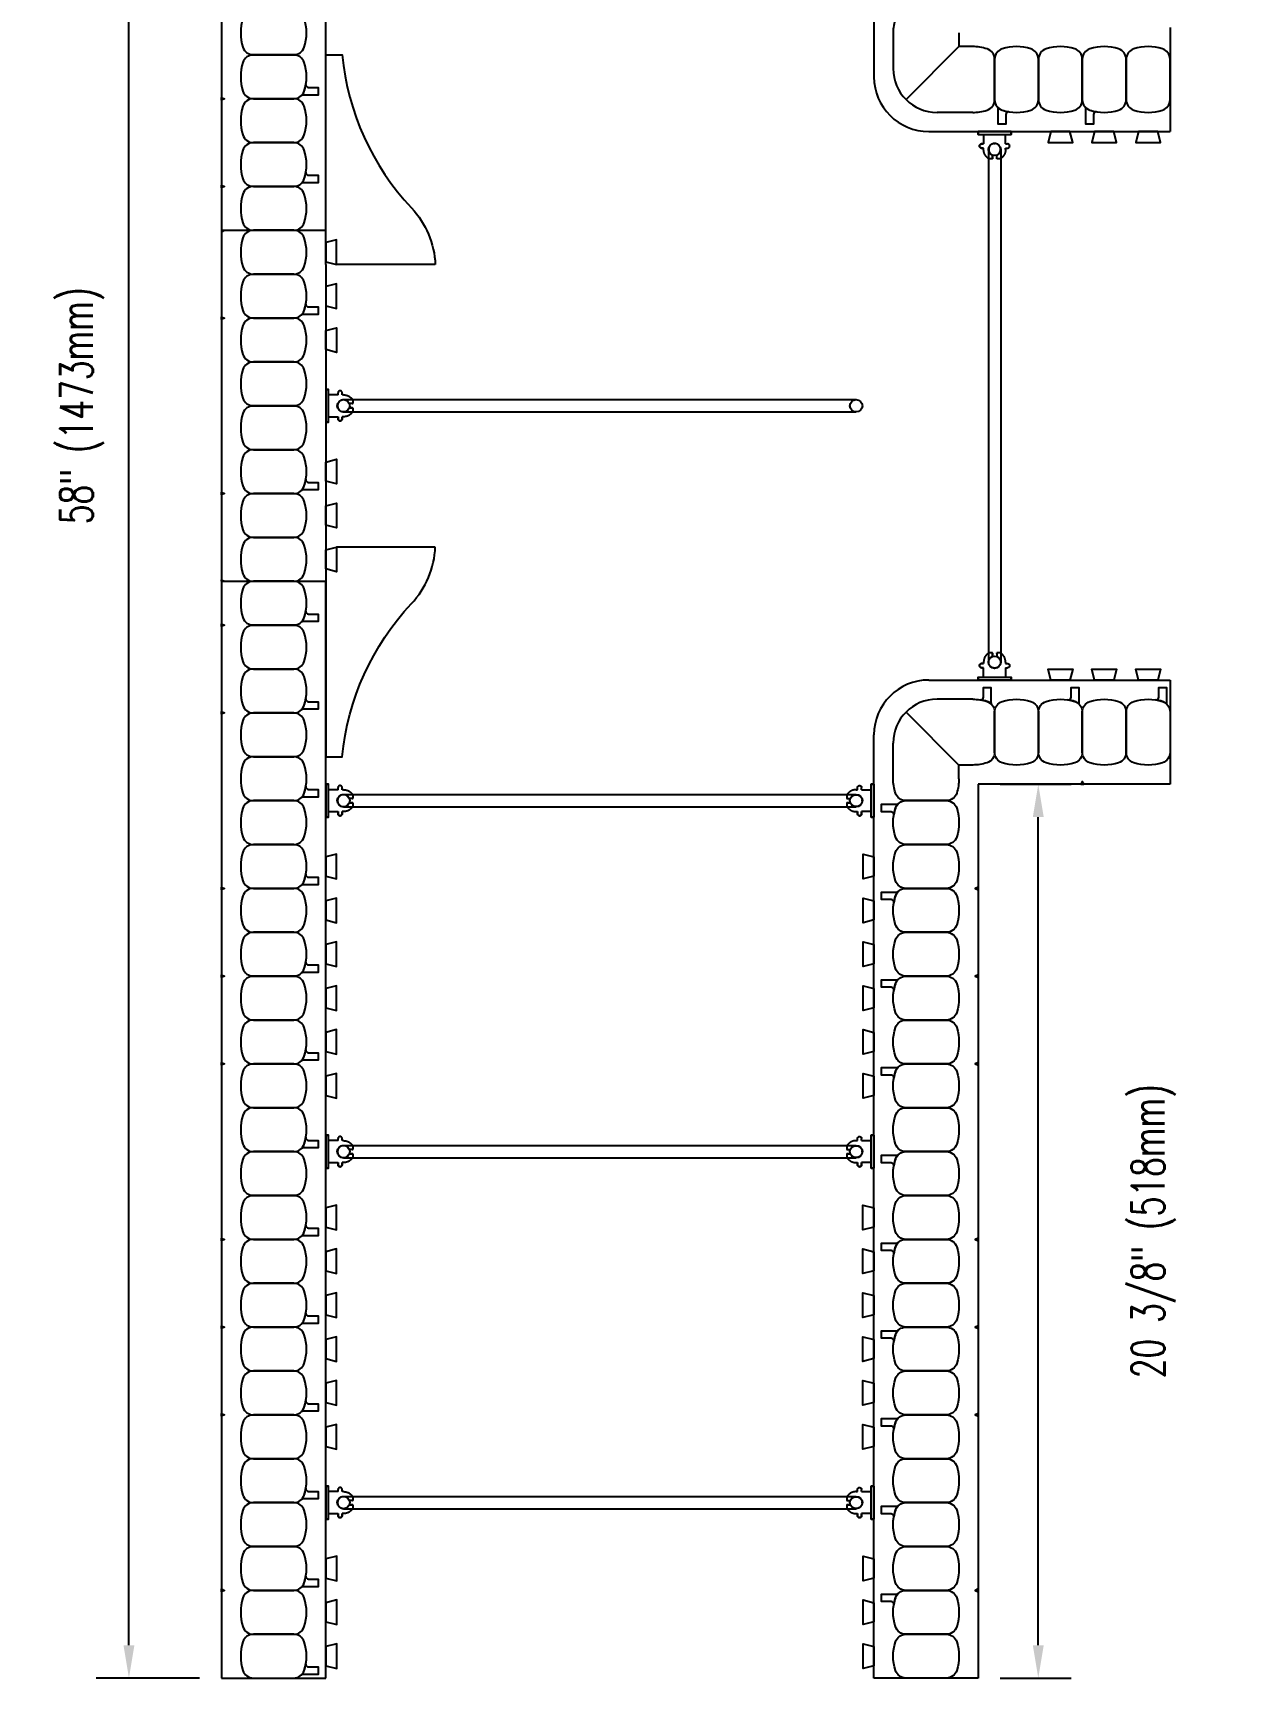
# Model space of a CAD drawing. Header units: inches. Extents: x 433.2 to 489.5, y 275.3 to 333.3.
# Drawn here: x 433.24 to 460.53, y 275.28 to 312.78 of the extents above; entities that cross this region are included whole.
import ezdxf

# ---------------------------------------------------------------- set-up
doc = ezdxf.new("R2010")
doc.units = ezdxf.units.IN
doc.header["$MEASUREMENT"] = 0
for name, color, linetype in [('line25', 2, 'Continuous'), ('LINE50', 5, 'Continuous'), ('LINE9', 9, 'Continuous'), ('TEXT', 4, 'Continuous')]:
    doc.layers.add(name, color=color, linetype=linetype)
doc.styles.add('DIM', font='romans.shx', dxfattribs={"width": 0.7})
doc.dimstyles.new('ext_8', dxfattribs={"dimscale": 8, "dimtxt": 0.09375, "dimasz": 0.09375, "dimexe": 0.09375, "dimexo": 0.0625, "dimgap": 0.0625, "dimtad": 1, "dimdec": 3, "dimzin": 3, "dimdsep": 46, "dimlunit": 4, "dimtxsty": 'DIM', "dimcen": 0.09, "dimdle": 0.09375, "dimclrt": 4, "dimadec": 0, "dimazin": 0, "dimtfac": 1, "dimtdec": 3, "dimtmove": 2, "dimatfit": 3, "dimfxl": 0, "dimfrac": 2, "dimtolj": 1, "dimtzin": 0, "dimarcsym": 0})

# ---------------------------------------------------------------- blocks, each defined once
blk = doc.blocks.new('*D30')
at = {"layer": 'Defpoints', "color": 0}
for p in [(454.785, 295.658), (456.156, 295.658), (454.785, 275.283)]:
    blk.add_point(p, dxfattribs=at)
at = {"layer": 'TEXT', "color": 0, "lineweight": -2}
for p, q in [((455.285, 295.658), (456.906, 295.658)), ((456.156, 276.033), (456.156, 294.908)), ((455.285, 275.283), (456.906, 275.283))]:
    blk.add_line(p, q, dxfattribs=at)
at = {"layer": 'TEXT', "color": 0}
for points in [[(456.031, 294.908), (456.281, 294.908), (456.156, 295.658)], [(456.031, 276.033), (456.281, 276.033), (456.156, 275.283)]]:
    blk.add_solid(points, dxfattribs=at)
at = {"layer": 'TEXT', "color": 4, "insert": (458.785, 285.471), "char_height": 0.75, "attachment_point": 5, "rotation": 90, "style": 'DIM'}
blk.add_mtext('\\A1;20 3/8" (518mm)', dxfattribs=at)
blk = doc.blocks.new('*D31')
at = {"layer": 'Defpoints', "color": 0}
for p in [(435.425, 333.283), (437.535, 333.283), (437.535, 275.283)]:
    blk.add_point(p, dxfattribs=at)
at = {"layer": 'TEXT', "color": 0, "lineweight": -2}
for p, q in [((437.035, 333.283), (434.675, 333.283)), ((435.425, 276.033), (435.425, 332.533)), ((437.035, 275.283), (434.675, 275.283))]:
    blk.add_line(p, q, dxfattribs=at)
at = {"layer": 'TEXT', "color": 0}
for points in [[(435.3, 332.533), (435.55, 332.533), (435.425, 333.283)], [(435.3, 276.033), (435.55, 276.033), (435.425, 275.283)]]:
    blk.add_solid(points, dxfattribs=at)
at = {"layer": 'TEXT', "color": 4, "insert": (434.353, 304.283), "char_height": 0.75, "attachment_point": 5, "rotation": 90, "style": 'DIM'}
blk.add_mtext('\\A1;58" (1473mm)', dxfattribs=at)
blk = doc.blocks.new('Connector')
blk.add_point((0.271, 0))
at = {"layer": 'LINE9'}
for p, q in [((0, 0.375), (0, -0.375)), ((0.062, -0.375), (0.062, 0.375)), ((0.281, 0.25), (0.062, 0.25))]:
    blk.add_line(p, q, dxfattribs=at)
for points, weights in [([(0.007, 0.375), (0.004, 0.375), (0, 0.375)], [1, 0.972587069138, 0.950305488115]), ([(0.327, 0.343), (0.308, 0.343), (0.281, 0.317), (0.281, 0.297)], [1, 0.85355339, 0.85355339, 1]), ([(0.328, 0.343), (0.327, 0.343), (0.327, 0.343)], [1, 0.70710678, 1]), ([(0.375, 0.297), (0.375, 0.317), (0.348, 0.343), (0.329, 0.343)], [1, 0.85355339, 0.85355339, 1]), ([(0.406, 0.25), (0.546, 0.25), (0.619, 0.131)], [0.958404415409, 0.794674173519, 0.864651571113]), ([(0.619, 0.052), (0.612, 0.049), (0.604, 0.049)], [0.83615024178, 0.892081430621, 1]), ([(0, -0.375), (0.004, -0.375), (0.007, -0.375)], [0.950305488115, 0.972587069138, 1]), ([(0.281, -0.297), (0.281, -0.317), (0.308, -0.343), (0.327, -0.343)], [1, 0.85355339, 0.85355339, 1]), ([(0.327, -0.343), (0.281, -0.343), (0.281, -0.297)], [1, 0.70710678, 1]), ([(0.329, -0.343), (0.348, -0.343), (0.375, -0.317), (0.375, -0.297)], [1, 0.85355339, 0.85355339, 1]), ([(0.375, -0.297), (0.375, -0.343), (0.329, -0.343)], [1, 0.70710678, 1]), ([(0.619, -0.131), (0.546, -0.25), (0.406, -0.25)], [0.864651574428, 0.794674169686, 0.958404415195]), ([(0.604, -0.049), (0.612, -0.049), (0.619, -0.052)], [1, 0.89208144177, 0.836150253337])]:
    blk.add_rational_spline(points, weights, degree=2, dxfattribs=at)
for points, degree in [([(0, 0.375), (0.002, 0.375), (0.005, 0.375), (0.007, 0.375)], 3), ([(0.007, 0.375), (0.021, 0.375), (0.051, 0.375), (0.062, 0.375), (0.062, 0.375)], 3), ([(0.281, 0.25), (0.281, 0.297)], 1), ([(0.327, 0.343), (0.327, 0.343), (0.328, 0.343), (0.328, 0.343)], 3), ([(0.328, 0.343), (0.329, 0.343), (0.329, 0.343), (0.329, 0.343)], 3), ([(0.375, 0.25), (0.375, 0.297)], 1), ([(0.406, 0.25), (0.375, 0.25)], 1), ([(0.406, 0.25), (0.406, 0.25)], 1), ([(0.406, 0.25), (0.406, 0.25)], 1), ([(0.406, 0.25), (0.406, 0.25)], 1), ([(0.406, 0.25), (0.406, 0.25)], 1), ([(0.406, 0.25), (0.406, 0.25)], 1), ([(0.406, 0.25), (0.406, 0.25)], 1), ([(0.406, 0.25), (0.406, 0.25)], 1), ([(0.406, 0.25), (0.406, 0.25)], 1), ([(0.406, 0.25), (0.406, 0.25)], 1), ([(0.406, 0.25), (0.406, 0.25)], 1), ([(0.406, 0.25), (0.406, 0.25)], 1), ([(0.406, 0.25), (0.406, 0.25)], 1), ([(0.406, 0.25), (0.406, 0.25)], 1), ([(0.406, 0.25), (0.406, 0.25)], 1), ([(0.406, 0.25), (0.406, 0.25)], 1), ([(0.406, 0.25), (0.406, 0.25)], 1), ([(0.406, 0.25), (0.406, 0.25)], 1), ([(0.406, 0.25), (0.406, 0.25)], 1), ([(0.406, 0.25), (0.406, 0.25)], 1), ([(0.406, 0.25), (0.406, 0.25)], 1), ([(0.406, 0.25), (0.406, 0.25)], 1), ([(0.406, 0.25), (0.406, 0.25)], 1), ([(0.406, 0.25), (0.406, 0.25)], 1), ([(0.406, 0.25), (0.406, 0.25)], 1), ([(0.604, 0.049), (0.532, 0.049)], 1), ([(0.532, 0.049), (0.532, 0.049)], 1), ([(0.532, 0.049), (0.532, 0.049)], 1), ([(0.532, 0.049), (0.532, 0.049)], 1), ([(0.532, 0.049), (0.532, 0.049)], 1), ([(0.532, 0.049), (0.532, 0.049)], 1), ([(0.532, 0.049), (0.532, 0.049)], 1), ([(0.532, 0.049), (0.532, 0.049)], 1), ([(0.532, 0.049), (0.532, 0.049)], 1), ([(0.532, 0.049), (0.532, 0.049)], 1), ([(0.532, 0.049), (0.532, 0.049)], 1), ([(0.604, 0.049), (0.609, 0.049), (0.614, 0.05), (0.619, 0.052)], 3), ([(0.604, 0.049), (0.604, 0.049)], 1), ([(0.604, 0.049), (0.604, 0.049)], 1), ([(0.604, 0.049), (0.604, 0.049)], 1), ([(0.604, 0.049), (0.604, 0.049)], 1), ([(0.619, 0.131), (0.619, 0.052)], 1), ([(0.619, 0.131), (0.619, 0.131)], 1), ([(0.619, 0.131), (0.619, 0.131)], 1), ([(0.619, 0.131), (0.619, 0.131)], 1), ([(0.619, 0.131), (0.619, 0.131)], 1), ([(0.007, -0.375), (0.005, -0.375), (0.002, -0.375), (0, -0.375)], 3), ([(0.062, -0.375), (0.062, -0.375), (0.051, -0.375), (0.021, -0.375), (0.007, -0.375)], 3), ([(0.062, -0.25), (0.281, -0.25)], 1), ([(0.281, -0.297), (0.281, -0.25)], 1), ([(0.281, -0.25), (0.281, -0.297)], 1), ([(0.328, -0.343), (0.328, -0.343), (0.327, -0.343), (0.327, -0.343)], 3), ([(0.329, -0.343), (0.329, -0.343), (0.329, -0.343), (0.328, -0.343)], 3), ([(0.375, -0.25), (0.375, -0.297)], 1), ([(0.375, -0.297), (0.375, -0.25)], 1), ([(0.406, -0.25), (0.375, -0.25)], 1), ([(0.406, -0.25), (0.406, -0.25)], 1), ([(0.406, -0.25), (0.406, -0.25)], 1), ([(0.406, -0.25), (0.406, -0.25)], 1), ([(0.406, -0.25), (0.406, -0.25)], 1), ([(0.406, -0.25), (0.406, -0.25)], 1), ([(0.406, -0.25), (0.406, -0.25)], 1), ([(0.406, -0.25), (0.406, -0.25)], 1), ([(0.406, -0.25), (0.406, -0.25)], 1), ([(0.406, -0.25), (0.406, -0.25)], 1), ([(0.406, -0.25), (0.406, -0.25)], 1), ([(0.406, -0.25), (0.406, -0.25)], 1), ([(0.532, -0.049), (0.604, -0.049)], 1), ([(0.604, -0.049), (0.58, -0.049), (0.556, -0.049), (0.532, -0.049)], 3), ([(0.532, -0.049), (0.532, -0.049)], 1), ([(0.532, -0.049), (0.532, -0.049)], 1), ([(0.532, -0.049), (0.532, -0.049)], 1), ([(0.532, -0.049), (0.532, -0.049)], 1), ([(0.619, -0.052), (0.614, -0.05), (0.609, -0.049), (0.604, -0.049)], 3), ([(0.604, -0.049), (0.604, -0.049)], 1), ([(0.604, -0.049), (0.604, -0.049)], 1), ([(0.604, -0.049), (0.604, -0.049)], 1), ([(0.604, -0.049), (0.604, -0.049)], 1), ([(0.604, -0.049), (0.604, -0.049)], 1), ([(0.604, -0.049), (0.604, -0.049)], 1), ([(0.604, -0.049), (0.604, -0.049)], 1), ([(0.604, -0.049), (0.604, -0.049)], 1), ([(0.619, -0.052), (0.619, -0.131)], 1), ([(0.619, -0.131), (0.619, -0.131)], 1), ([(0.619, -0.131), (0.619, -0.131)], 1), ([(0.619, -0.131), (0.619, -0.131)], 1), ([(0.619, -0.131), (0.619, -0.131)], 1)]:
    blk.add_open_spline(points, degree=degree, dxfattribs=at)
for points, weights, knots in [([(0.062, 0.375), (0.062, 0.375), (0.046, 0.375), (0.03, 0.375), (0.007, 0.375)], [0.868718858569, 0.861102746415, 1, 0.861102734288, 0.868718859898], [0, 0, 0, 0.5, 0.5, 1, 1, 1]), ([(0.532, 0.049), (0.472, 0.203), (0.333, 0.113), (0.157, 0), (0.333, -0.113), (0.472, -0.203), (0.532, -0.049)], [0.899508922286, 0.599718215298, 1, 0.54226024, 1, 0.599718224335, 0.899508908749], [0, 0, 0, 0.318112, 0.318112, 0.681888, 0.681888, 1, 1, 1]), ([(0.007, -0.375), (0.03, -0.375), (0.046, -0.375), (0.062, -0.375), (0.062, -0.375)], [0.868718859319, 0.861102739573, 1, 0.861102742958, 0.868718858948], [0, 0, 0, 0.5, 0.5, 1, 1, 1])]:
    blk.add_rational_spline(points, weights, degree=2, knots=knots, dxfattribs=at)
blk = doc.blocks.new('WEB_12_CENTRE_TOP')
for p, q in [((11.688, 0.141), (0, 0.141)), ((11.688, -0.141), (0, -0.141))]:
    blk.add_line(p, q)
for centre in [(0, 0), (11.688, 0)]:
    blk.add_circle(centre, 0.141)

msp = doc.modelspace()

# ---------------------------------------------------------------- linework, layer by layer
at = {"layer": 'line25'}
for p, q in [((439.9103, 308.2833), (439.9103, 333.2833)), ((452.4103, 333.2833), (452.4103, 311.7833)), ((453.6603, 310.5333), (459.1603, 310.5333)), ((439.9103, 307.5021), (439.9103, 301.2833)), ((442.4087, 307.5021), (440.1603, 307.5021)), ((442.4087, 301.0645), (440.1603, 301.0645)), ((439.9103, 275.2833), (439.9103, 300.2833)), ((453.6603, 298.0333), (459.1603, 298.0333)), ((452.4103, 275.2833), (452.4103, 296.7833))]:
    msp.add_line(p, q, dxfattribs=at)
msp.add_lwpolyline([(439.9103, 308.2833), (439.9103, 312.2833), (440.2853, 312.2833)], dxfattribs=at)
for points in [[(439.9103, 307.5021), (439.9103, 312.2833), (440.2853, 312.2833, 0.1663746), (441.8668, 308.7925, -0.1806528), (442.4087, 307.5021, -0.1806528)], [(439.9103, 301.2833), (439.9103, 296.2833), (440.2853, 296.2833, -0.1663746), (441.8668, 299.7741, 0.1806528), (442.4087, 301.0645, 0.1806528)]]:
    msp.add_lwpolyline(points, format="xyb", dxfattribs=at)
for points in [[(456.4415, 310.5333), (456.3792, 310.2833), (456.9415, 310.2833), (456.8792, 310.5333)], [(457.4415, 310.5333), (457.3792, 310.2833), (457.9415, 310.2833), (457.8792, 310.5333)], [(458.4415, 310.5333), (458.3792, 310.2833), (458.9415, 310.2833), (458.8792, 310.5333)], [(439.9103, 307.5645), (440.1603, 307.5021), (440.1603, 308.0645), (439.9103, 308.0021)], [(439.9103, 306.5645), (440.1603, 306.5021), (440.1603, 307.0645), (439.9103, 307.0021)], [(439.9103, 306.0021), (440.1603, 306.0645), (440.1603, 305.5021), (439.9103, 305.5645)], [(439.9103, 303.0021), (440.1603, 303.0645), (440.1603, 302.5021), (439.9103, 302.5645)], [(439.9103, 302.0021), (440.1603, 302.0645), (440.1603, 301.5021), (439.9103, 301.5645)], [(439.9103, 301.0021), (440.1603, 301.0645), (440.1603, 300.5021), (439.9103, 300.5645)], [(456.4415, 298.0333), (456.3792, 298.2833), (456.9415, 298.2833), (456.8792, 298.0333)], [(457.4415, 298.0333), (457.3792, 298.2833), (457.9415, 298.2833), (457.8792, 298.0333)], [(458.4415, 298.0333), (458.3792, 298.2833), (458.9415, 298.2833), (458.8792, 298.0333)], [(439.9103, 293.5645), (440.1603, 293.5021), (440.1603, 294.0645), (439.9103, 294.0021)], [(452.4103, 293.5645), (452.1603, 293.5021), (452.1603, 294.0645), (452.4103, 294.0021)], [(439.9103, 292.5645), (440.1603, 292.5021), (440.1603, 293.0645), (439.9103, 293.0021)], [(452.4103, 292.5645), (452.1603, 292.5021), (452.1603, 293.0645), (452.4103, 293.0021)], [(439.9103, 291.5645), (440.1603, 291.5021), (440.1603, 292.0645), (439.9103, 292.0021)], [(452.4103, 291.5645), (452.1603, 291.5021), (452.1603, 292.0645), (452.4103, 292.0021)], [(439.9103, 290.5645), (440.1603, 290.5021), (440.1603, 291.0645), (439.9103, 291.0021)], [(452.4103, 290.5645), (452.1603, 290.5021), (452.1603, 291.0645), (452.4103, 291.0021)], [(439.9103, 289.5645), (440.1603, 289.5021), (440.1603, 290.0645), (439.9103, 290.0021)], [(452.4103, 289.5645), (452.1603, 289.5021), (452.1603, 290.0645), (452.4103, 290.0021)], [(439.9103, 288.5645), (440.1603, 288.5021), (440.1603, 289.0645), (439.9103, 289.0021)], [(452.4103, 288.5645), (452.1603, 288.5021), (452.1603, 289.0645), (452.4103, 289.0021)], [(439.9103, 285.5644), (440.1603, 285.5021), (440.1603, 286.0644), (439.9103, 286.0021)], [(452.4078, 285.5644), (452.1578, 285.5021), (452.1578, 286.0644), (452.4078, 286.0021)], [(439.9103, 284.5644), (440.1603, 284.5021), (440.1603, 285.0644), (439.9103, 285.0021)], [(452.4078, 284.5644), (452.1578, 284.5021), (452.1578, 285.0644), (452.4078, 285.0021)], [(439.9103, 283.5644), (440.1603, 283.5021), (440.1603, 284.0644), (439.9103, 284.0021)], [(452.4078, 283.5644), (452.1578, 283.5021), (452.1578, 284.0644), (452.4078, 284.0021)], [(439.9103, 282.5644), (440.1603, 282.5021), (440.1603, 283.0644), (439.9103, 283.0021)], [(452.4078, 282.5644), (452.1578, 282.5021), (452.1578, 283.0644), (452.4078, 283.0021)], [(439.9103, 281.5644), (440.1603, 281.5021), (440.1603, 282.0644), (439.9103, 282.0021)], [(452.4078, 281.5644), (452.1578, 281.5021), (452.1578, 282.0644), (452.4078, 282.0021)], [(439.9103, 280.5644), (440.1603, 280.5021), (440.1603, 281.0644), (439.9103, 281.0021)], [(452.4078, 280.5644), (452.1578, 280.5021), (452.1578, 281.0644), (452.4078, 281.0021)], [(439.9129, 277.5644), (440.1629, 277.5021), (440.1629, 278.0644), (439.9129, 278.0021)], [(452.4103, 277.5644), (452.1603, 277.5021), (452.1603, 278.0644), (452.4103, 278.0021)], [(439.9129, 276.5644), (440.1629, 276.5021), (440.1629, 277.0644), (439.9129, 277.0021)], [(452.4103, 276.5644), (452.1603, 276.5021), (452.1603, 277.0644), (452.4103, 277.0021)], [(439.9129, 275.5644), (440.1629, 275.5021), (440.1629, 276.0644), (439.9129, 276.0021)], [(452.4103, 275.5644), (452.1603, 275.5021), (452.1603, 276.0644), (452.4103, 276.0021)]]:
    msp.add_lwpolyline(points, close=True, dxfattribs=at)
for centre, start, end in [((453.6603, 311.7833), 180, 270), ((453.6603, 296.7833), 90, 180)]:
    msp.add_arc(centre, 1.25, start, end, dxfattribs=at)
at = {"layer": 'LINE50'}
for p, q in [((437.5353, 333.2833), (437.5353, 308.2833)), ((459.1603, 312.9083), (459.1603, 310.5333)), ((437.5353, 308.2833), (437.5353, 300.2833)), ((437.5353, 300.2833), (437.5353, 275.2833)), ((459.1603, 298.0333), (459.1603, 295.6583)), ((459.1603, 295.6583), (454.7853, 295.6583)), ((454.7853, 295.6583), (454.7853, 275.2833)), ((437.5353, 275.2833), (439.9103, 275.2833)), ((454.7853, 275.2833), (452.4103, 275.2833))]:
    msp.add_line(p, q, dxfattribs=at)
at = {"layer": 'LINE9'}
for p, q in [((452.8478, 312.7833), (452.8478, 311.9708)), ((454.3478, 312.7833), (454.3478, 312.4708)), ((454.3478, 312.4708), (453.1407, 311.2637)), ((454.6603, 312.4708), (454.3478, 312.4708)), ((454.6603, 310.9708), (453.8478, 310.9708)), ((437.5353, 308.2833), (439.9103, 308.2833)), ((437.5353, 300.2833), (439.9103, 300.2833)), ((454.6603, 297.5958), (453.8478, 297.5958)), ((454.3478, 296.0958), (453.1407, 297.3029)), ((452.8478, 295.7833), (452.8478, 296.5958)), ((454.6603, 296.0958), (454.3478, 296.0958)), ((454.3478, 295.7833), (454.3478, 296.0958))]:
    msp.add_line(p, q, dxfattribs=at)
for points in [[(439.4213, 312.4564, 0.1576708), (439.4213, 313.1102, 0.3253046), (439.1834, 313.2833), (438.2623, 313.2833, 0.3253046), (438.0244, 313.1102, 0.1576708), (438.0244, 312.4564, 0.3253046), (438.2623, 312.2833), (439.1834, 312.2833, 0.3253046)], [(455.3334, 311.0223, 0.1576708), (455.9872, 311.0223, 0.3253046), (456.1603, 311.2602), (456.1603, 312.1814, 0.3253046), (455.9872, 312.4192, 0.1576708), (455.3334, 312.4192, 0.3253046), (455.1603, 312.1814), (455.1603, 311.2602, 0.3253046)], [(456.3334, 311.0223, 0.1576708), (456.9872, 311.0223, 0.3253046), (457.1603, 311.2602), (457.1603, 312.1814, 0.3253046), (456.9872, 312.4192, 0.1576708), (456.3334, 312.4192, 0.3253046), (456.1603, 312.1814), (456.1603, 311.2602, 0.3253046)], [(457.3334, 311.0223, 0.1576708), (457.9872, 311.0223, 0.3253046), (458.1603, 311.2602), (458.1603, 312.1814, 0.3253046), (457.9872, 312.4192, 0.1576708), (457.3334, 312.4192, 0.3253046), (457.1603, 312.1814), (457.1603, 311.2602, 0.3253046)], [(458.3334, 311.0223, 0.1576708), (458.9872, 311.0223, 0.3253046), (459.1603, 311.2602), (459.1603, 312.1814, 0.3253046), (458.9872, 312.4192, 0.1576708), (458.3334, 312.4192, 0.3253046), (458.1603, 312.1814), (458.1603, 311.2602, 0.3253046)], [(439.4213, 311.4564, 0.1576708), (439.4213, 312.1102, 0.3253046), (439.1834, 312.2833), (438.2623, 312.2833, 0.3253046), (438.0244, 312.1102, 0.1576708), (438.0244, 311.4564, 0.3253046), (438.2623, 311.2833), (439.1834, 311.2833, 0.3253046)], [(439.4213, 310.4564, 0.1576708), (439.4213, 311.1102, 0.3253046), (439.1834, 311.2833), (438.2623, 311.2833, 0.3253046), (438.0244, 311.1102, 0.1576708), (438.0244, 310.4564, 0.3253046), (438.2623, 310.2833), (439.1834, 310.2833, 0.3253046)], [(439.4213, 311.4564, 0.0372667), (439.4586, 311.6101, 0.4630356), (439.5203, 311.5374), (439.7419, 311.5374), (439.7419, 311.3665), (439.3958, 311.3665, 0.1890024), (439.3533, 311.3499, 0.1284074)], [(455.3334, 311.0223, 0.0372667), (455.4871, 310.985, 0.4630356), (455.4144, 310.9233), (455.4144, 310.7017), (455.2436, 310.7017), (455.2436, 311.0478, 0.1890024), (455.2269, 311.0903, 0.1284074)], [(457.3334, 311.0223, 0.0372667), (457.4871, 310.985, 0.4630356), (457.4144, 310.9233), (457.4144, 310.7017), (457.2436, 310.7017), (457.2436, 311.0478, 0.1890024), (457.2269, 311.0903, 0.1284074)], [(439.4213, 309.4564, 0.1576708), (439.4213, 310.1102, 0.3253046), (439.1834, 310.2833), (438.2623, 310.2833, 0.3253046), (438.0244, 310.1102, 0.1576708), (438.0244, 309.4564, 0.3253046), (438.2623, 309.2833), (439.1834, 309.2833, 0.3253046)], [(439.4213, 309.4564, 0.0372667), (439.4586, 309.6101, 0.4630356), (439.5203, 309.5374), (439.7419, 309.5374), (439.7419, 309.3665), (439.3958, 309.3665, 0.1890024), (439.3533, 309.3499, 0.1284074)], [(439.4213, 308.4564, 0.1576708), (439.4213, 309.1102, 0.3253046), (439.1834, 309.2833), (438.2623, 309.2833, 0.3253046), (438.0244, 309.1102, 0.1576708), (438.0244, 308.4564, 0.3253046), (438.2623, 308.2833), (439.1834, 308.2833, 0.3253046)], [(439.4213, 307.4564, 0.1576708), (439.4213, 308.1102, 0.3253046), (439.1834, 308.2833), (438.2623, 308.2833, 0.3253046), (438.0244, 308.1102, 0.1576708), (438.0244, 307.4564, 0.3253046), (438.2623, 307.2833), (439.1834, 307.2833, 0.3253046)], [(439.4213, 306.4564, 0.1576708), (439.4213, 307.1102, 0.3253046), (439.1834, 307.2833), (438.2623, 307.2833, 0.3253046), (438.0244, 307.1102, 0.1576708), (438.0244, 306.4564, 0.3253046), (438.2623, 306.2833), (439.1834, 306.2833, 0.3253046)], [(439.4213, 306.4564, 0.0372667), (439.4586, 306.6101, 0.4630356), (439.5203, 306.5374), (439.7419, 306.5374), (439.7419, 306.3665), (439.3958, 306.3665, 0.1890024), (439.3533, 306.3499, 0.1284074)], [(439.4213, 305.4564, 0.1576708), (439.4213, 306.1102, 0.3253046), (439.1834, 306.2833), (438.2623, 306.2833, 0.3253046), (438.0244, 306.1102, 0.1576708), (438.0244, 305.4564, 0.3253046), (438.2623, 305.2833), (439.1834, 305.2833, 0.3253046)], [(439.4213, 304.4564, 0.1576708), (439.4213, 305.1102, 0.3253046), (439.1834, 305.2833), (438.2623, 305.2833, 0.3253046), (438.0244, 305.1102, 0.1576708), (438.0244, 304.4564, 0.3253046), (438.2623, 304.2833), (439.1834, 304.2833, 0.3253046)], [(439.4213, 303.4564, 0.1576708), (439.4213, 304.1102, 0.3253046), (439.1834, 304.2833), (438.2623, 304.2833, 0.3253046), (438.0244, 304.1102, 0.1576708), (438.0244, 303.4564, 0.3253046), (438.2623, 303.2833), (439.1834, 303.2833, 0.3253046)], [(439.4213, 302.4564, 0.1576708), (439.4213, 303.1102, 0.3253046), (439.1834, 303.2833), (438.2623, 303.2833, 0.3253046), (438.0244, 303.1102, 0.1576708), (438.0244, 302.4564, 0.3253046), (438.2623, 302.2833), (439.1834, 302.2833, 0.3253046)], [(439.4213, 301.4564, 0.1576708), (439.4213, 302.1102, 0.3253046), (439.1834, 302.2833), (438.2623, 302.2833, 0.3253046), (438.0244, 302.1102, 0.1576708), (438.0244, 301.4564, 0.3253046), (438.2623, 301.2833), (439.1834, 301.2833, 0.3253046)], [(439.4213, 302.4564, 0.0372667), (439.4586, 302.6101, 0.4630356), (439.5203, 302.5374), (439.7419, 302.5374), (439.7419, 302.3665), (439.3958, 302.3665, 0.1890024), (439.3533, 302.3499, 0.1284074)], [(439.4213, 302.4564, 0.0372667), (439.4586, 302.6101, 0.4630356), (439.5203, 302.5374), (439.7419, 302.5374), (439.7419, 302.3665), (439.3958, 302.3665, 0.1890024), (439.3533, 302.3499, 0.1284074)], [(439.4213, 300.4564, 0.1576708), (439.4213, 301.1102, 0.3253046), (439.1834, 301.2833), (438.2623, 301.2833, 0.3253046), (438.0244, 301.1102, 0.1576708), (438.0244, 300.4564, 0.3253046), (438.2623, 300.2833), (439.1834, 300.2833, 0.3253046)], [(439.4213, 299.4564, 0.1576708), (439.4213, 300.1102, 0.3253046), (439.1834, 300.2833), (438.2623, 300.2833, 0.3253046), (438.0244, 300.1102, 0.1576708), (438.0244, 299.4564, 0.3253046), (438.2623, 299.2833), (439.1834, 299.2833, 0.3253046)], [(439.4213, 298.4564, 0.1576708), (439.4213, 299.1102, 0.3253046), (439.1834, 299.2833), (438.2623, 299.2833, 0.3253046), (438.0244, 299.1102, 0.1576708), (438.0244, 298.4564, 0.3253046), (438.2623, 298.2833), (439.1834, 298.2833, 0.3253046)], [(439.4213, 299.4564, 0.0372667), (439.4586, 299.6101, 0.4630356), (439.5203, 299.5374), (439.7419, 299.5374), (439.7419, 299.3665), (439.3958, 299.3665, 0.1890024), (439.3533, 299.3499, 0.1284074)], [(439.4213, 297.4564, 0.1576708), (439.4213, 298.1102, 0.3253046), (439.1834, 298.2833), (438.2623, 298.2833, 0.3253046), (438.0244, 298.1102, 0.1576708), (438.0244, 297.4564, 0.3253046), (438.2623, 297.2833), (439.1834, 297.2833, 0.3253046)], [(454.9872, 297.5442, 0.0372667), (454.8335, 297.5816, 0.4630356), (454.9062, 297.6432), (454.9062, 297.8648), (455.0771, 297.8648), (455.0771, 297.5187, 0.1890024), (455.0937, 297.4763, 0.1284074)], [(456.9872, 297.5442, 0.0372667), (456.8335, 297.5816, 0.4630356), (456.9062, 297.6432), (456.9062, 297.8648), (457.0771, 297.8648), (457.0771, 297.5187, 0.1890024), (457.0937, 297.4763, 0.1284074)], [(458.9872, 297.5442, 0.0372667), (458.8335, 297.5816, 0.4630356), (458.9062, 297.6432), (458.9062, 297.8648), (459.0771, 297.8648), (459.0771, 297.5187, 0.1890024), (459.0937, 297.4763, 0.1284074)], [(439.4213, 297.4564, 0.0372667), (439.4586, 297.6101, 0.4630356), (439.5203, 297.5374), (439.7419, 297.5374), (439.7419, 297.3665), (439.3958, 297.3665, 0.1890024), (439.3533, 297.3499, 0.1284074)], [(455.3334, 297.5442, -0.1576708), (455.9872, 297.5442, -0.3253046), (456.1603, 297.3064), (456.1603, 296.3852, -0.3253046), (455.9872, 296.1473, -0.1576708), (455.3334, 296.1473, -0.3253046), (455.1603, 296.3852), (455.1603, 297.3064, -0.3253046)], [(456.3334, 297.5442, -0.1576708), (456.9872, 297.5442, -0.3253046), (457.1603, 297.3064), (457.1603, 296.3852, -0.3253046), (456.9872, 296.1473, -0.1576708), (456.3334, 296.1473, -0.3253046), (456.1603, 296.3852), (456.1603, 297.3064, -0.3253046)], [(457.3334, 297.5442, -0.1576708), (457.9872, 297.5442, -0.3253046), (458.1603, 297.3064), (458.1603, 296.3852, -0.3253046), (457.9872, 296.1473, -0.1576708), (457.3334, 296.1473, -0.3253046), (457.1603, 296.3852), (457.1603, 297.3064, -0.3253046)], [(458.3334, 297.5442, -0.1576708), (458.9872, 297.5442, -0.3253046), (459.1603, 297.3064), (459.1603, 296.3852, -0.3253046), (458.9872, 296.1473, -0.1576708), (458.3334, 296.1473, -0.3253046), (458.1603, 296.3852), (458.1603, 297.3064, -0.3253046)], [(439.4213, 296.4564, 0.1576708), (439.4213, 297.1102, 0.3253046), (439.1834, 297.2833), (438.2623, 297.2833, 0.3253046), (438.0244, 297.1102, 0.1576708), (438.0244, 296.4564, 0.3253046), (438.2623, 296.2833), (439.1834, 296.2833, 0.3253046)], [(439.4213, 295.4564, 0.1576708), (439.4213, 296.1102, 0.3253046), (439.1834, 296.2833), (438.2623, 296.2833, 0.3253046), (438.0244, 296.1102, 0.1576708), (438.0244, 295.4564, 0.3253046), (438.2623, 295.2833), (439.1834, 295.2833, 0.3253046)], [(439.4213, 295.4564, 0.0372667), (439.4586, 295.6101, 0.4630356), (439.5203, 295.5374), (439.7419, 295.5374), (439.7419, 295.3665), (439.3958, 295.3665, 0.1890024), (439.3533, 295.3499, 0.1284074)], [(439.4213, 294.4564, 0.1576708), (439.4213, 295.1102, 0.3253046), (439.1834, 295.2833), (438.2623, 295.2833, 0.3253046), (438.0244, 295.1102, 0.1576708), (438.0244, 294.4564, 0.3253046), (438.2623, 294.2833), (439.1834, 294.2833, 0.3253046)], [(452.8994, 295.1102, 0.0372667), (452.862, 294.9565, 0.4630356), (452.8004, 295.0292), (452.5788, 295.0292), (452.5788, 295.2), (452.9249, 295.2, 0.1890024), (452.9673, 295.2167, 0.1284074)], [(452.8994, 294.4564, -0.1576708), (452.8994, 295.1102, -0.3253046), (453.1372, 295.2833), (454.0584, 295.2833, -0.3253046), (454.2963, 295.1102, -0.1576708), (454.2963, 294.4564, -0.3253046), (454.0584, 294.2833), (453.1372, 294.2833, -0.3253046)], [(439.4213, 293.4564, 0.1576708), (439.4213, 294.1102, 0.3253046), (439.1834, 294.2833), (438.2623, 294.2833, 0.3253046), (438.0244, 294.1102, 0.1576708), (438.0244, 293.4564, 0.3253046), (438.2623, 293.2833), (439.1834, 293.2833, 0.3253046)], [(452.8994, 293.4564, -0.1576708), (452.8994, 294.1102, -0.3253046), (453.1372, 294.2833), (454.0584, 294.2833, -0.3253046), (454.2963, 294.1102, -0.1576708), (454.2963, 293.4564, -0.3253046), (454.0584, 293.2833), (453.1372, 293.2833, -0.3253046)], [(439.4213, 292.4564, 0.1576708), (439.4213, 293.1102, 0.3253046), (439.1834, 293.2833), (438.2623, 293.2833, 0.3253046), (438.0244, 293.1102, 0.1576708), (438.0244, 292.4564, 0.3253046), (438.2623, 292.2833), (439.1834, 292.2833, 0.3253046)], [(439.4213, 293.4564, 0.0372667), (439.4586, 293.6101, 0.4630356), (439.5203, 293.5374), (439.7419, 293.5374), (439.7419, 293.3665), (439.3958, 293.3665, 0.1890024), (439.3533, 293.3499, 0.1284074)], [(452.8994, 292.4564, -0.1576708), (452.8994, 293.1102, -0.3253046), (453.1372, 293.2833), (454.0584, 293.2833, -0.3253046), (454.2963, 293.1102, -0.1576708), (454.2963, 292.4564, -0.3253046), (454.0584, 292.2833), (453.1372, 292.2833, -0.3253046)], [(452.8994, 293.1102, 0.0372667), (452.862, 292.9565, 0.4630356), (452.8004, 293.0292), (452.5788, 293.0292), (452.5788, 293.2), (452.9249, 293.2, 0.1890024), (452.9673, 293.2167, 0.1284074)], [(439.4213, 291.4564, 0.1576708), (439.4213, 292.1102, 0.3253046), (439.1834, 292.2833), (438.2623, 292.2833, 0.3253046), (438.0244, 292.1102, 0.1576708), (438.0244, 291.4564, 0.3253046), (438.2623, 291.2833), (439.1834, 291.2833, 0.3253046)], [(452.8994, 291.4564, -0.1576708), (452.8994, 292.1102, -0.3253046), (453.1372, 292.2833), (454.0584, 292.2833, -0.3253046), (454.2963, 292.1102, -0.1576708), (454.2963, 291.4564, -0.3253046), (454.0584, 291.2833), (453.1372, 291.2833, -0.3253046)], [(439.4213, 291.4564, 0.0372667), (439.4586, 291.6101, 0.4630356), (439.5203, 291.5374), (439.7419, 291.5374), (439.7419, 291.3665), (439.3958, 291.3665, 0.1890024), (439.3533, 291.3499, 0.1284074)], [(439.4213, 290.4564, 0.1576708), (439.4213, 291.1102, 0.3253046), (439.1834, 291.2833), (438.2623, 291.2833, 0.3253046), (438.0244, 291.1102, 0.1576708), (438.0244, 290.4564, 0.3253046), (438.2623, 290.2833), (439.1834, 290.2833, 0.3253046)], [(452.8994, 291.1102, 0.0372667), (452.862, 290.9565, 0.4630356), (452.8004, 291.0292), (452.5788, 291.0292), (452.5788, 291.2), (452.9249, 291.2, 0.1890024), (452.9673, 291.2167, 0.1284074)], [(452.8994, 290.4564, -0.1576708), (452.8994, 291.1102, -0.3253046), (453.1372, 291.2833), (454.0584, 291.2833, -0.3253046), (454.2963, 291.1102, -0.1576708), (454.2963, 290.4564, -0.3253046), (454.0584, 290.2833), (453.1372, 290.2833, -0.3253046)], [(439.4213, 289.4564, 0.1576708), (439.4213, 290.1102, 0.3253046), (439.1834, 290.2833), (438.2623, 290.2833, 0.3253046), (438.0244, 290.1102, 0.1576708), (438.0244, 289.4564, 0.3253046), (438.2623, 289.2833), (439.1834, 289.2833, 0.3253046)], [(452.8994, 289.4564, -0.1576708), (452.8994, 290.1102, -0.3253046), (453.1372, 290.2833), (454.0584, 290.2833, -0.3253046), (454.2963, 290.1102, -0.1576708), (454.2963, 289.4564, -0.3253046), (454.0584, 289.2833), (453.1372, 289.2833, -0.3253046)], [(439.4213, 289.4564, 0.0372667), (439.4586, 289.6101, 0.4630356), (439.5203, 289.5374), (439.7419, 289.5374), (439.7419, 289.3665), (439.3958, 289.3665, 0.1890024), (439.3533, 289.3499, 0.1284074)], [(439.4213, 288.4564, 0.1576708), (439.4213, 289.1102, 0.3253046), (439.1834, 289.2833), (438.2623, 289.2833, 0.3253046), (438.0244, 289.1102, 0.1576708), (438.0244, 288.4564, 0.3253046), (438.2623, 288.2833), (439.1834, 288.2833, 0.3253046)], [(452.8994, 289.1102, 0.0372667), (452.862, 288.9565, 0.4630356), (452.8004, 289.0292), (452.5788, 289.0292), (452.5788, 289.2), (452.9249, 289.2, 0.1890024), (452.9673, 289.2167, 0.1284074)], [(452.8994, 288.4564, -0.1576708), (452.8994, 289.1102, -0.3253046), (453.1372, 289.2833), (454.0584, 289.2833, -0.3253046), (454.2963, 289.1102, -0.1576708), (454.2963, 288.4564, -0.3253046), (454.0584, 288.2833), (453.1372, 288.2833, -0.3253046)], [(439.4213, 287.4564, 0.1576708), (439.4213, 288.1102, 0.3253046), (439.1834, 288.2833), (438.2623, 288.2833, 0.3253046), (438.0244, 288.1102, 0.1576708), (438.0244, 287.4564, 0.3253046), (438.2623, 287.2833), (439.1834, 287.2833, 0.3253046)], [(452.8994, 287.4564, -0.1576708), (452.8994, 288.1102, -0.3253046), (453.1372, 288.2833), (454.0584, 288.2833, -0.3253046), (454.2963, 288.1102, -0.1576708), (454.2963, 287.4564, -0.3253046), (454.0584, 287.2833), (453.1372, 287.2833, -0.3253046)], [(439.4213, 286.4564, 0.1576708), (439.4213, 287.1102, 0.3253046), (439.1834, 287.2833), (438.2623, 287.2833, 0.3253046), (438.0244, 287.1102, 0.1576708), (438.0244, 286.4564, 0.3253046), (438.2623, 286.2833), (439.1834, 286.2833, 0.3253046)], [(439.4213, 287.4564, 0.0372667), (439.4586, 287.6101, 0.4630356), (439.5203, 287.5374), (439.7419, 287.5374), (439.7419, 287.3665), (439.3958, 287.3665, 0.1890024), (439.3533, 287.3499, 0.1284074)], [(452.8994, 286.4564, -0.1576708), (452.8994, 287.1102, -0.3253046), (453.1372, 287.2833), (454.0584, 287.2833, -0.3253046), (454.2963, 287.1102, -0.1576708), (454.2963, 286.4564, -0.3253046), (454.0584, 286.2833), (453.1372, 286.2833, -0.3253046)], [(452.8994, 287.1102, 0.0372667), (452.862, 286.9565, 0.4630356), (452.8004, 287.0292), (452.5788, 287.0292), (452.5788, 287.2), (452.9249, 287.2, 0.1890024), (452.9673, 287.2167, 0.1284074)], [(439.4213, 285.4564, 0.1576708), (439.4213, 286.1102, 0.3253046), (439.1834, 286.2833), (438.2623, 286.2833, 0.3253046), (438.0244, 286.1102, 0.1576708), (438.0244, 285.4564, 0.3253046), (438.2623, 285.2833), (439.1834, 285.2833, 0.3253046)], [(452.8994, 285.4564, -0.1576708), (452.8994, 286.1102, -0.3253046), (453.1372, 286.2833), (454.0584, 286.2833, -0.3253046), (454.2963, 286.1102, -0.1576708), (454.2963, 285.4564, -0.3253046), (454.0584, 285.2833), (453.1372, 285.2833, -0.3253046)], [(439.4213, 285.4564, 0.0372667), (439.4586, 285.6101, 0.4630356), (439.5203, 285.5374), (439.7419, 285.5374), (439.7419, 285.3665), (439.3958, 285.3665, 0.1890024), (439.3533, 285.3499, 0.1284074)], [(439.4213, 284.4564, 0.1576708), (439.4213, 285.1102, 0.3253046), (439.1834, 285.2833), (438.2623, 285.2833, 0.3253046), (438.0244, 285.1102, 0.1576708), (438.0244, 284.4564, 0.3253046), (438.2623, 284.2833), (439.1834, 284.2833, 0.3253046)], [(452.8994, 285.1102, 0.0372667), (452.862, 284.9565, 0.4630356), (452.8004, 285.0292), (452.5788, 285.0292), (452.5788, 285.2), (452.9249, 285.2, 0.1890024), (452.9673, 285.2167, 0.1284074)], [(452.8994, 284.4564, -0.1576708), (452.8994, 285.1102, -0.3253046), (453.1372, 285.2833), (454.0584, 285.2833, -0.3253046), (454.2963, 285.1102, -0.1576708), (454.2963, 284.4564, -0.3253046), (454.0584, 284.2833), (453.1372, 284.2833, -0.3253046)], [(439.4213, 283.4564, 0.1576708), (439.4213, 284.1102, 0.3253046), (439.1834, 284.2833), (438.2623, 284.2833, 0.3253046), (438.0244, 284.1102, 0.1576708), (438.0244, 283.4564, 0.3253046), (438.2623, 283.2833), (439.1834, 283.2833, 0.3253046)], [(452.8994, 283.4564, -0.1576708), (452.8994, 284.1102, -0.3253046), (453.1372, 284.2833), (454.0584, 284.2833, -0.3253046), (454.2963, 284.1102, -0.1576708), (454.2963, 283.4564, -0.3253046), (454.0584, 283.2833), (453.1372, 283.2833, -0.3253046)], [(439.4213, 283.4564, 0.0372667), (439.4586, 283.6101, 0.4630356), (439.5203, 283.5374), (439.7419, 283.5374), (439.7419, 283.3665), (439.3958, 283.3665, 0.1890024), (439.3533, 283.3499, 0.1284074)], [(439.4213, 282.4564, 0.1576708), (439.4213, 283.1102, 0.3253046), (439.1834, 283.2833), (438.2623, 283.2833, 0.3253046), (438.0244, 283.1102, 0.1576708), (438.0244, 282.4564, 0.3253046), (438.2623, 282.2833), (439.1834, 282.2833, 0.3253046)], [(452.8994, 283.1102, 0.0372667), (452.862, 282.9565, 0.4630356), (452.8004, 283.0292), (452.5788, 283.0292), (452.5788, 283.2), (452.9249, 283.2, 0.1890024), (452.9673, 283.2167, 0.1284074)], [(452.8994, 282.4564, -0.1576708), (452.8994, 283.1102, -0.3253046), (453.1372, 283.2833), (454.0584, 283.2833, -0.3253046), (454.2963, 283.1102, -0.1576708), (454.2963, 282.4564, -0.3253046), (454.0584, 282.2833), (453.1372, 282.2833, -0.3253046)], [(439.4213, 281.4564, 0.1576708), (439.4213, 282.1102, 0.3253046), (439.1834, 282.2833), (438.2623, 282.2833, 0.3253046), (438.0244, 282.1102, 0.1576708), (438.0244, 281.4564, 0.3253046), (438.2623, 281.2833), (439.1834, 281.2833, 0.3253046)], [(452.8994, 281.4564, -0.1576708), (452.8994, 282.1102, -0.3253046), (453.1372, 282.2833), (454.0584, 282.2833, -0.3253046), (454.2963, 282.1102, -0.1576708), (454.2963, 281.4564, -0.3253046), (454.0584, 281.2833), (453.1372, 281.2833, -0.3253046)], [(439.4213, 280.4564, 0.1576708), (439.4213, 281.1102, 0.3253046), (439.1834, 281.2833), (438.2623, 281.2833, 0.3253046), (438.0244, 281.1102, 0.1576708), (438.0244, 280.4564, 0.3253046), (438.2623, 280.2833), (439.1834, 280.2833, 0.3253046)], [(439.4213, 281.4564, 0.0372667), (439.4586, 281.6101, 0.4630356), (439.5203, 281.5374), (439.7419, 281.5374), (439.7419, 281.3665), (439.3958, 281.3665, 0.1890024), (439.3533, 281.3499, 0.1284074)], [(452.8994, 280.4564, -0.1576708), (452.8994, 281.1102, -0.3253046), (453.1372, 281.2833), (454.0584, 281.2833, -0.3253046), (454.2963, 281.1102, -0.1576708), (454.2963, 280.4564, -0.3253046), (454.0584, 280.2833), (453.1372, 280.2833, -0.3253046)], [(452.8994, 281.1102, 0.0372667), (452.862, 280.9565, 0.4630356), (452.8004, 281.0292), (452.5788, 281.0292), (452.5788, 281.2), (452.9249, 281.2, 0.1890024), (452.9673, 281.2167, 0.1284074)], [(439.4213, 279.4564, 0.1576708), (439.4213, 280.1102, 0.3253046), (439.1834, 280.2833), (438.2623, 280.2833, 0.3253046), (438.0244, 280.1102, 0.1576708), (438.0244, 279.4564, 0.3253046), (438.2623, 279.2833), (439.1834, 279.2833, 0.3253046)], [(452.8994, 279.4564, -0.1576708), (452.8994, 280.1102, -0.3253046), (453.1372, 280.2833), (454.0584, 280.2833, -0.3253046), (454.2963, 280.1102, -0.1576708), (454.2963, 279.4564, -0.3253046), (454.0584, 279.2833), (453.1372, 279.2833, -0.3253046)], [(439.4213, 279.4564, 0.0372667), (439.4586, 279.6101, 0.4630356), (439.5203, 279.5374), (439.7419, 279.5374), (439.7419, 279.3665), (439.3958, 279.3665, 0.1890024), (439.3533, 279.3499, 0.1284074)], [(439.4213, 278.4564, 0.1576708), (439.4213, 279.1102, 0.3253046), (439.1834, 279.2833), (438.2623, 279.2833, 0.3253046), (438.0244, 279.1102, 0.1576708), (438.0244, 278.4564, 0.3253046), (438.2623, 278.2833), (439.1834, 278.2833, 0.3253046)], [(452.8994, 279.1102, 0.0372667), (452.862, 278.9565, 0.4630356), (452.8004, 279.0292), (452.5788, 279.0292), (452.5788, 279.2), (452.9249, 279.2, 0.1890024), (452.9673, 279.2167, 0.1284074)], [(452.8994, 278.4564, -0.1576708), (452.8994, 279.1102, -0.3253046), (453.1372, 279.2833), (454.0584, 279.2833, -0.3253046), (454.2963, 279.1102, -0.1576708), (454.2963, 278.4564, -0.3253046), (454.0584, 278.2833), (453.1372, 278.2833, -0.3253046)], [(439.4213, 277.4564, 0.1576708), (439.4213, 278.1102, 0.3253046), (439.1834, 278.2833), (438.2623, 278.2833, 0.3253046), (438.0244, 278.1102, 0.1576708), (438.0244, 277.4564, 0.3253046), (438.2623, 277.2833), (439.1834, 277.2833, 0.3253046)], [(452.8994, 277.4564, -0.1576708), (452.8994, 278.1102, -0.3253046), (453.1372, 278.2833), (454.0584, 278.2833, -0.3253046), (454.2963, 278.1102, -0.1576708), (454.2963, 277.4564, -0.3253046), (454.0584, 277.2833), (453.1372, 277.2833, -0.3253046)], [(439.4213, 277.4564, 0.0372667), (439.4586, 277.6101, 0.4630356), (439.5203, 277.5374), (439.7419, 277.5374), (439.7419, 277.3665), (439.3958, 277.3665, 0.1890024), (439.3533, 277.3499, 0.1284074)], [(439.4213, 276.4564, 0.1576708), (439.4213, 277.1102, 0.3253046), (439.1834, 277.2833), (438.2623, 277.2833, 0.3253046), (438.0244, 277.1102, 0.1576708), (438.0244, 276.4564, 0.3253046), (438.2623, 276.2833), (439.1834, 276.2833, 0.3253046)], [(452.8994, 277.1102, 0.0372667), (452.862, 276.9565, 0.4630356), (452.8004, 277.0292), (452.5788, 277.0292), (452.5788, 277.2), (452.9249, 277.2, 0.1890024), (452.9673, 277.2167, 0.1284074)], [(452.8994, 276.4564, -0.1576708), (452.8994, 277.1102, -0.3253046), (453.1372, 277.2833), (454.0584, 277.2833, -0.3253046), (454.2963, 277.1102, -0.1576708), (454.2963, 276.4564, -0.3253046), (454.0584, 276.2833), (453.1372, 276.2833, -0.3253046)], [(439.4213, 275.4564, 0.1576708), (439.4213, 276.1102, 0.3253046), (439.1834, 276.2833), (438.2623, 276.2833, 0.3253046), (438.0244, 276.1102, 0.1576708), (438.0244, 275.4564, 0.3253046), (438.2623, 275.2833), (439.1834, 275.2833, 0.3253046)], [(452.8994, 275.4564, -0.1576708), (452.8994, 276.1102, -0.3253046), (453.1372, 276.2833), (454.0584, 276.2833, -0.3253046), (454.2963, 276.1102, -0.1576708), (454.2963, 275.4564, -0.3253046), (454.0584, 275.2833), (453.1372, 275.2833, -0.3253046)], [(439.4213, 275.4564, 0.0372667), (439.4586, 275.6101, 0.4630356), (439.5203, 275.5374), (439.7419, 275.5374), (439.7419, 275.3665), (439.3958, 275.3665, 0.1890024), (439.3533, 275.3499, 0.1284074)]]:
    msp.add_lwpolyline(points, format="xyb", close=True, dxfattribs=at)
for points in [[(452.8994, 313.1102, 0.0783514), (452.8478, 312.7833, 0.3253046)], [(454.6603, 310.9708, 0.0783514), (454.9872, 311.0223, 0.3253046), (455.1603, 311.2602), (455.1603, 312.1814, 0.3253046), (454.9872, 312.4192, 0.0783514), (454.6603, 312.4708, 0.3253046)], [(454.6603, 297.5958, -0.0783514), (454.9872, 297.5442, -0.3253046), (455.1603, 297.3064), (455.1603, 296.3852, -0.3253046), (454.9872, 296.1473, -0.0783514), (454.6603, 296.0958, -0.3253046)], [(452.8994, 295.4564, -0.0783514), (452.8478, 295.7833, -0.3253046)], [(454.3478, 295.7833, -0.0783514), (454.2963, 295.4564, -0.3253046), (454.0584, 295.2833), (453.1372, 295.2833, -0.3253046), (452.8994, 295.4564, -0.1576708)]]:
    msp.add_lwpolyline(points, format="xyb", dxfattribs=at)
for points in [[(437.5353, 311.3145), (437.5998, 311.2833), (437.5353, 311.252)], [(437.5353, 309.3145), (437.5998, 309.2833), (437.5353, 309.252)], [(437.5353, 306.3145), (437.5998, 306.2833), (437.5353, 306.252)], [(437.5353, 302.3145), (437.5998, 302.2833), (437.5353, 302.252)], [(437.5353, 299.3145), (437.5998, 299.2833), (437.5353, 299.252)], [(437.5353, 297.3145), (437.5998, 297.2833), (437.5353, 297.252)], [(457.1916, 295.6583), (457.1603, 295.7228), (457.1291, 295.6583)], [(437.5353, 293.3145), (437.5998, 293.2833), (437.5353, 293.252)], [(454.7853, 293.3145), (454.7208, 293.2833), (454.7853, 293.252)], [(437.5353, 291.3145), (437.5998, 291.2833), (437.5353, 291.252)], [(454.7853, 291.3145), (454.7208, 291.2833), (454.7853, 291.252)], [(437.5353, 289.3145), (437.5998, 289.2833), (437.5353, 289.252)], [(437.5353, 289.3145), (437.5998, 289.2833), (437.5353, 289.252)], [(454.7853, 289.3145), (454.7208, 289.2833), (454.7853, 289.252)], [(454.7853, 289.3145), (454.7208, 289.2833), (454.7853, 289.252)], [(437.5353, 285.3145), (437.5998, 285.2833), (437.5353, 285.252)], [(454.7853, 285.3145), (454.7208, 285.2833), (454.7853, 285.252)], [(437.5353, 283.3145), (437.5998, 283.2833), (437.5353, 283.252)], [(454.7853, 283.3145), (454.7208, 283.2833), (454.7853, 283.252)], [(437.5353, 281.3145), (437.5998, 281.2833), (437.5353, 281.252)], [(437.5353, 281.3145), (437.5998, 281.2833), (437.5353, 281.252)], [(454.7853, 281.3145), (454.7208, 281.2833), (454.7853, 281.252)], [(454.7853, 281.3145), (454.7208, 281.2833), (454.7853, 281.252)], [(437.5353, 277.3145), (437.5998, 277.2833), (437.5353, 277.252)], [(454.7853, 277.3145), (454.7208, 277.2833), (454.7853, 277.252)]]:
    msp.add_lwpolyline(points, close=True, dxfattribs=at)
for points in [[(437.5353, 308.2833), (437.5353, 308.252), (437.5998, 308.2833)], [(437.5353, 300.2833), (437.5353, 300.3145), (437.5998, 300.2833)]]:
    msp.add_lwpolyline(points, dxfattribs=at)
for centre, start, end in [((453.8478, 311.9708), 180, 270), ((453.8478, 296.5958), 90, 180)]:
    msp.add_arc(centre, 1, start, end, dxfattribs=at)

# ---------------------------------------------------------------- block references
for name, p, rotation in [('Connector', (455.1603, 310.5333), 269.9999999999935), ('WEB_12_CENTRE_TOP', (455.1603, 298.4393, 0.2737), 90), ('WEB_12_CENTRE_TOP', (452.0043, 304.2833, 0.2737), 180), ('WEB_12_CENTRE_TOP', (452.0043, 295.2833, 0.2737), 180), ('WEB_12_CENTRE_TOP', (452.0043, 287.2833, 0.2737), 180), ('WEB_12_CENTRE_TOP', (452.0043, 279.2833, 0.2737), 180)]:
    msp.add_blockref(name, p, dxfattribs=dict(at, rotation=rotation))
for p in [(439.9103, 304.2833), (439.9103, 295.2833), (439.9103, 287.2833), (439.9103, 279.2833)]:
    msp.add_blockref('Connector', p, dxfattribs=at)
at = {"layer": 'LINE9', "xscale": -1, "rotation": 269.9999999999935}
msp.add_blockref('Connector', (455.1603, 298.0333), dxfattribs=at)
at = {"layer": 'LINE9', "xscale": -1}
for p in [(452.4103, 295.2833), (452.4103, 287.2833), (452.4103, 279.2833)]:
    msp.add_blockref('Connector', p, dxfattribs=at)

# ---------------------------------------------------------------- dimensions: what is measured, and where the dimension line sits
at = {"layer": 'TEXT'}
dim = msp.add_linear_dim(base=(435.4249, 333.2833), p1=(437.5353, 275.2833), p2=(437.5353, 333.2833), angle=90, text='58" (1473mm)', dimstyle='ext_8', override={"dimdec": 3}, dxfattribs=at)
dim.commit()
dim.dimension.update_dxf_attribs({"geometry": '*D31', "text_midpoint": (434.3535, 304.2833)})
dim = msp.add_linear_dim(base=(456.1559, 295.6583), p1=(454.7853, 275.2833), p2=(454.7853, 295.6583), angle=90, text='20 3/8" (518mm)', dimstyle='ext_8', override={"dimdec": 3}, dxfattribs=at)
dim.commit()
dim.dimension.update_dxf_attribs({"geometry": '*D30', "text_midpoint": (458.7847, 285.4708), "dimtype": 160})

doc.saveas('drawing.dxf')
